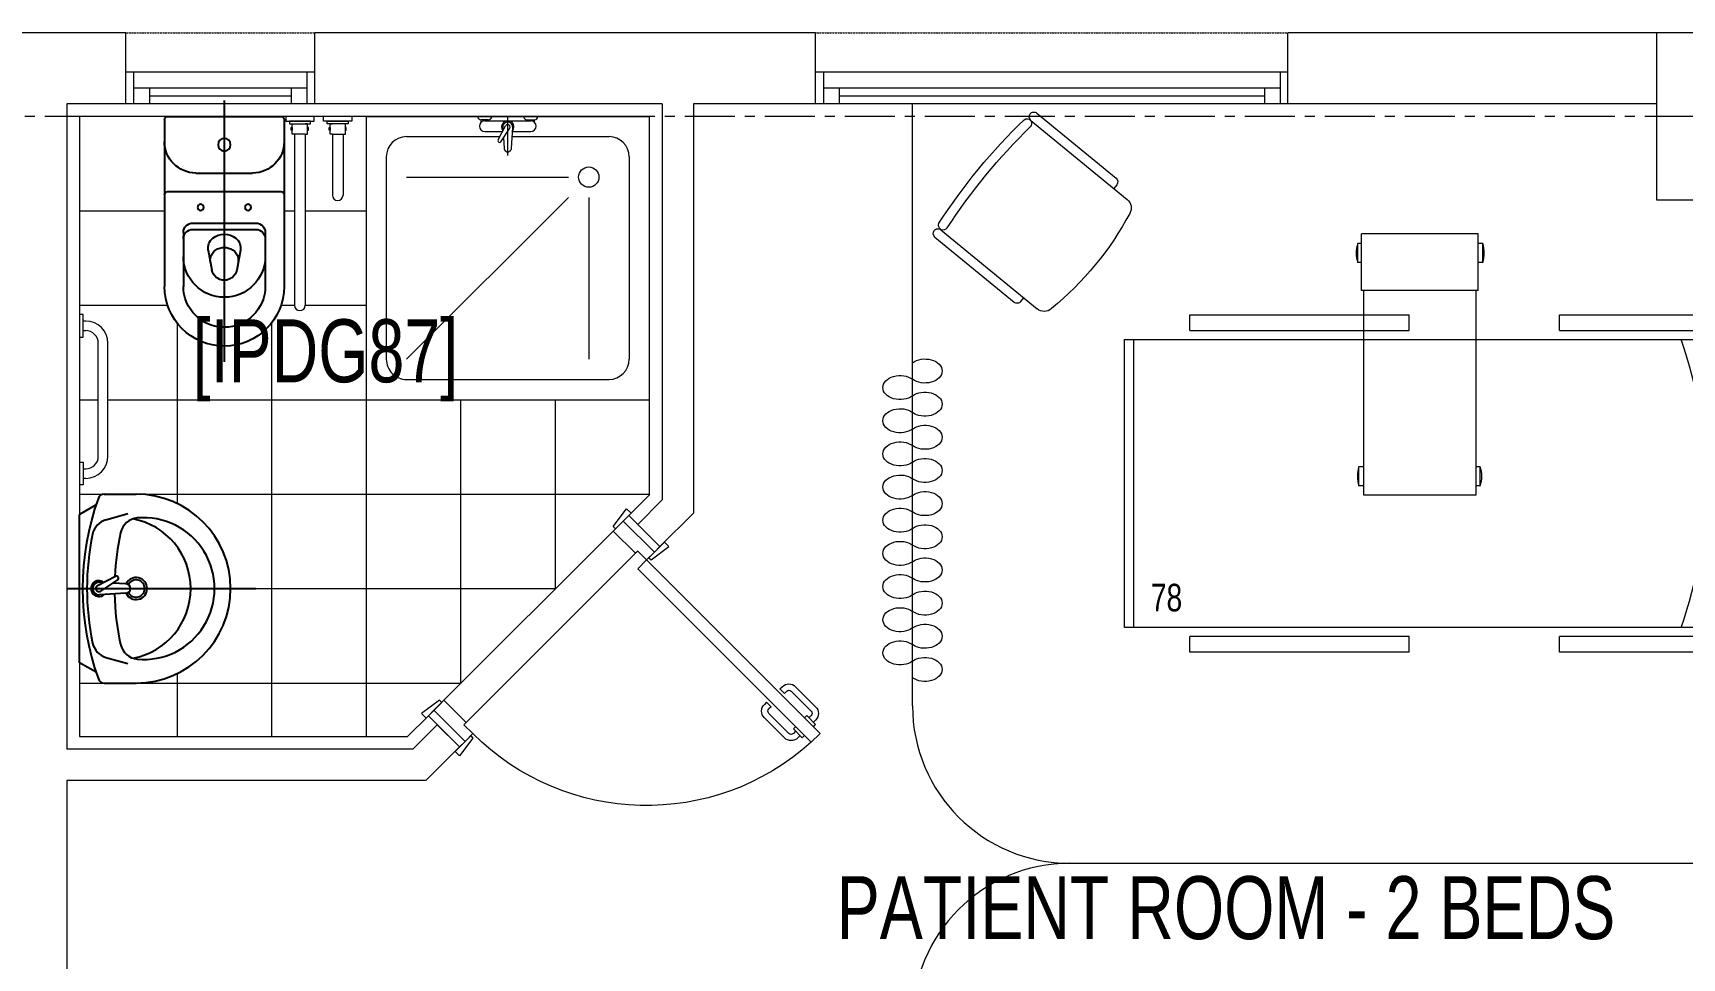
# Model space of a CAD drawing. Header units: millimetres. Extents: x 26027 to 581921, y 7230 to 233891.
# Drawn here: x 518579 to 523815, y 168472 to 171410 of the extents above; entities that cross this region are included whole.
import ezdxf

# ---------------------------------------------------------------- set-up
doc = ezdxf.new("R2010")
doc.units = ezdxf.units.MM
doc.header["$LTSCALE"] = 5
doc.linetypes.add('CENTER', pattern=[50.8, 31.75, -6.35, 6.35, -6.35])
doc.linetypes.add('HIDDEN2', pattern=[0.1875, 0.125, -0.0625])
for name, color, linetype, lineweight in [('72_EGR_BASE_TEXT', 7, 'Continuous', 5), ('Aluminum', 7, 'Continuous', 5), ('car', 250, 'Continuous', 5), ('Medical Equipment and Furniture', 163, 'Continuous', 0), ('Medical Equipment and Furniture1', 163, 'Continuous', 5), ('Proj', 7, 'HIDDEN2', 5), ('SANIT', 250, 'Continuous', 5), ('Structure', 20, 'Continuous', 5), ('Tiles', 252, 'Continuous', 5), ('Walls', 32, 'Continuous', 5)]:
    doc.layers.add(name, color=color, linetype=linetype, lineweight=lineweight)
for name, color, linetype in [('axes', 9, 'Continuous'), ('GE-ARCHITECTURAL_ELEMENTS', 8, 'Continuous'), ('GE-FURNITURE', 8, 'Continuous')]:
    doc.layers.add(name, color=color, linetype=linetype)
doc.layers.add('Wooden Joinery', color=7, linetype='Continuous', lineweight=5, true_color=0xffdcd1)
doc.styles.add('X3G_ENTITY_257CFD', font='swisscl.ttf', dxfattribs={"height": 200})
doc.styles.add('X3G_ENTITY_2587EA', font='swisscl.ttf', dxfattribs={"height": 200})

# ---------------------------------------------------------------- blocks, each defined once
blk = doc.blocks.new('Hospital Bed')
at = {"layer": 'Medical Equipment and Furniture1'}
for p, q in [((38.338, -101.6315, 0), (38.338, -101.6815, 0)), ((38.338, -101.6315, 0), (39.0347, -101.6315, 0)), ((39.0347, -101.6315, 0), (39.0347, -101.6815, 0)), ((39.5123, -101.6315, 0), (40.209, -101.6315, 0)), ((39.5123, -101.6315, 0), (39.5123, -101.6815, 0)), ((40.209, -101.6315, 0), (40.209, -101.6815, 0)), ((38.105, -102.6245, 0), (38.105, -101.7101, 0)), ((38.105, -101.7101, 0), (40.4164, -101.7101, 0)), ((38.135, -102.6245, 0), (38.135, -101.7101, 0)), ((38.338, -101.6815, 0), (39.0347, -101.6815, 0)), ((39.5123, -101.6815, 0), (40.209, -101.6815, 0)), ((40.3864, -101.7101, 0), (40.3864, -102.6245, 0)), ((40.4164, -101.7101, 0), (40.4164, -102.6245, 0)), ((38.2374, -101.7997, 0), (38.4887, -101.7997, 0)), ((38.1874, -102.485, 0), (38.1874, -101.8497, 0)), ((38.5387, -102.0476, 0), (38.5387, -101.8497, 0)), ((38.5387, -102.485, 0), (38.5387, -102.264, 0)), ((38.4887, -102.535, 0), (38.2374, -102.535, 0)), ((40.4164, -102.6245, 0), (38.105, -102.6245, 0)), ((38.338, -102.6532, 0), (38.338, -102.7032, 0)), ((39.0347, -102.6532, 0), (38.338, -102.6532, 0)), ((39.0347, -102.6532, 0), (39.0347, -102.7032, 0)), ((40.209, -102.6532, 0), (39.5123, -102.6532, 0)), ((39.5123, -102.6532, 0), (39.5123, -102.7032, 0)), ((40.209, -102.6532, 0), (40.209, -102.7032, 0)), ((39.0347, -102.7032, 0), (38.338, -102.7032, 0)), ((40.209, -102.7032, 0), (39.5123, -102.7032, 0))]:
    blk.add_line(p, q, dxfattribs=at)
at = {"layer": 'Medical Equipment and Furniture1', "elevation": 0}
for points in [[(38.6489, -102.6245), (38.6489, -102.6245), (38.6489, -102.6245), (38.6489, -102.6245), (38.6489, -102.6245), (38.6489, -102.6245), (38.6489, -102.6245), (38.6489, -102.6245), (38.6489, -102.6245), (38.6489, -102.6245), (38.6489, -102.6245), (38.6489, -102.6245), (38.6489, -102.6245), (38.6489, -102.6245), (38.6489, -102.6245), (38.6489, -102.6245), (38.6489, -102.6245), (38.6489, -102.6245), (38.6489, -102.6245), (38.6489, -102.6245), (38.6489, -102.6245), (38.6489, -102.6245), (38.6489, -102.6245), (38.6489, -102.6245), (38.6489, -102.6245), (38.6489, -102.6245), (38.6489, -102.6245), (38.6489, -102.6245), (38.6489, -102.6245), (38.6489, -102.6245), (38.6489, -102.6245), (38.6489, -102.6245), (38.6489, -102.6245), (38.6489, -102.6245), (38.6489, -102.6245), (38.6489, -102.6245), (38.6489, -102.6245), (38.6489, -102.6245), (38.6489, -102.6245), (38.6489, -102.6245), (38.6489, -102.6245), (38.6489, -102.6245), (38.6489, -102.6245), (38.6489, -102.6245), (38.6489, -102.6245), (38.6489, -102.6245), (38.6489, -102.6245), (38.6489, -102.6245), (38.6489, -102.6245), (38.6489, -102.6245), (38.6489, -102.6245), (38.6489, -102.6245), (38.6489, -102.6245), (38.6489, -102.6245), (38.6489, -102.6245), (38.6489, -102.6245), (38.6489, -102.6245), (38.6489, -102.6245), (38.6489, -102.6245), (38.6489, -102.6245), (38.6489, -102.6245), (38.6489, -102.6245), (38.6489, -102.6245), (38.6489, -102.6245), (38.6489, -102.6245), (38.6489, -102.6245), (38.6489, -102.6245), (38.6489, -102.6245), (38.6489, -102.6245), (38.6489, -102.6245), (38.6489, -102.6245), (38.6489, -102.6245), (38.6489, -102.6245), (38.6489, -102.6245), (38.6489, -102.6245), (38.6489, -102.6245), (38.6489, -102.6245), (38.6489, -102.6245), (38.6489, -102.6245), (38.6489, -102.6245), (38.6489, -102.6245), (38.6489, -102.6245), (38.6489, -102.6245), (38.6489, -102.6245), (38.6489, -102.6245), (38.6489, -102.6245), (38.6489, -102.6245), (38.6489, -102.6245), (38.6489, -102.6245), (38.6489, -102.6245), (38.6489, -102.6245), (38.6489, -102.6245), (38.6489, -102.6245), (38.6489, -102.6245), (38.6489, -102.6245), (38.6489, -102.6245), (38.6489, -102.6245), (38.6489, -102.6245), (38.6489, -102.6245), (38.6489, -102.6245), (38.6489, -102.6245), (38.6489, -102.6245), (38.6489, -102.6245), (38.6489, -102.6245), (38.6489, -102.6245), (38.6489, -102.6245), (38.6489, -102.6245), (38.6489, -102.6245), (38.6489, -102.6245), (38.6489, -102.6245), (38.6489, -102.6245), (38.6489, -102.6245), (38.6489, -102.6245), (38.6489, -102.6245), (38.6489, -102.6245), (38.6489, -102.6245), (38.6489, -102.6245), (38.6489, -102.6245), (38.6489, -102.6245), (38.6489, -102.6245), (38.6489, -102.6245), (38.6489, -102.6245), (38.6489, -102.6245), (38.6489, -102.6245), (38.6489, -102.6245), (38.6489, -102.6245), (38.6489, -102.6245), (38.6489, -102.6245), (38.6489, -102.6245), (38.6489, -102.6245), (38.6489, -102.6245), (38.6489, -102.6245), (38.6489, -102.6245), (38.6489, -102.6245), (38.6489, -102.6245), (38.6489, -102.6245), (38.6489, -102.6245), (38.6489, -102.6245), (38.6489, -102.6245), (38.6489, -102.6245), (38.6489, -102.6245), (38.6489, -102.6245), (38.6489, -102.6245), (38.6489, -102.6245), (38.6489, -102.6245), (38.6489, -102.6245), (38.6489, -102.6245), (38.6489, -102.6245), (38.6489, -102.6245), (38.6489, -102.6245), (38.6489, -102.6245), (38.6489, -102.6245), (38.6489, -102.6245), (38.6489, -102.6245), (38.6489, -102.6245), (38.6489, -102.6245), (38.6489, -102.6245), (38.6489, -102.6245), (38.6489, -102.6245), (38.6489, -102.6245), (38.6489, -102.6245), (38.6489, -102.6245), (38.6489, -102.6245), (38.6489, -102.6245), (38.6489, -102.6245), (38.6489, -102.6245), (38.6489, -102.6245), (38.6489, -102.6245), (38.6489, -102.6245), (38.6489, -102.6245), (38.6489, -102.6245), (38.6489, -102.6245), (38.6489, -102.6245), (38.6489, -102.6245), (38.6489, -102.6245), (38.6489, -102.6245), (38.6489, -102.6245), (38.6489, -102.6245), (38.6489, -102.6245), (38.6489, -102.6245), (38.6489, -102.6245), (38.6489, -102.6245), (38.6489, -102.6245), (38.6489, -102.6245), (38.6489, -102.6245), (38.6489, -102.6245), (38.6489, -102.6245), (38.6489, -102.6245), (38.6489, -102.6245), (38.6489, -102.6245), (38.6489, -102.6245), (38.6489, -102.6245), (38.6489, -102.6245), (38.6489, -102.6245), (38.6489, -102.6245), (38.6489, -102.6245), (38.6489, -102.6245), (38.6489, -102.6245), (38.6489, -102.6245), (38.6489, -102.6245), (38.6489, -102.6245), (38.6489, -102.6245), (38.6489, -102.6245), (38.6489, -102.6245), (38.6489, -102.6245), (38.6489, -102.6245), (38.6489, -102.6245), (38.6489, -102.6245), (38.6489, -102.6245), (38.6489, -102.6245), (38.6489, -102.6245), (38.6489, -102.6245), (38.6489, -102.6245), (38.6489, -102.6245), (38.6489, -102.6245), (38.6489, -102.6245), (38.6489, -102.6245), (38.6489, -102.6245), (38.6489, -102.6245)], [(38.6489, -102.6245), (38.6489, -102.6245), (38.6489, -102.6245), (38.6489, -102.6245), (38.6489, -102.6245), (38.6489, -102.6245), (38.6489, -102.6245), (38.6489, -102.6245), (38.6489, -102.6245), (38.6489, -102.6245), (38.6489, -102.6245), (38.6489, -102.6245), (38.6489, -102.6245), (38.6489, -102.6245), (38.6489, -102.6245), (38.6489, -102.6245), (38.6489, -102.6245), (38.6489, -102.6245), (38.6489, -102.6245), (38.6489, -102.6245), (38.6489, -102.6245), (38.6489, -102.6245), (38.6489, -102.6245), (38.6489, -102.6245), (38.6489, -102.6245), (38.6489, -102.6245), (38.6489, -102.6245), (38.6489, -102.6245), (38.6489, -102.6245), (38.6489, -102.6245), (38.6489, -102.6245), (38.6489, -102.6245), (38.6489, -102.6245), (38.6489, -102.6245), (38.6489, -102.6245), (38.6489, -102.6245), (38.6489, -102.6245), (38.6489, -102.6245), (38.6489, -102.6245), (38.6489, -102.6245), (38.6489, -102.6245), (38.6489, -102.6245), (38.6489, -102.6245), (38.6489, -102.6245), (38.6489, -102.6245), (38.6489, -102.6245), (38.6489, -102.6245), (38.6489, -102.6245), (38.6489, -102.6245), (38.6489, -102.6245), (38.6489, -102.6245), (38.6489, -102.6245), (38.6489, -102.6245), (38.6489, -102.6245), (38.6489, -102.6245), (38.6489, -102.6245), (38.6489, -102.6245), (38.6489, -102.6245), (38.6489, -102.6245), (38.6489, -102.6245), (38.6489, -102.6245), (38.6489, -102.6245), (38.6489, -102.6245), (38.6489, -102.6245), (38.6489, -102.6245), (38.6489, -102.6245), (38.6489, -102.6245), (38.6489, -102.6245), (38.6489, -102.6245), (38.6489, -102.6245), (38.6489, -102.6245), (38.6489, -102.6245), (38.6489, -102.6245), (38.6489, -102.6245), (38.6489, -102.6245), (38.6489, -102.6245), (38.6489, -102.6245), (38.6489, -102.6245), (38.6489, -102.6245), (38.6489, -102.6245), (38.6489, -102.6245), (38.6489, -102.6245), (38.6489, -102.6245), (38.6489, -102.6245), (38.6489, -102.6245), (38.6489, -102.6245), (38.6489, -102.6245), (38.6489, -102.6245), (38.6489, -102.6245), (38.6489, -102.6245), (38.6489, -102.6245), (38.6489, -102.6245), (38.6489, -102.6245), (38.6489, -102.6245), (38.6489, -102.6245), (38.6489, -102.6245), (38.6489, -102.6245), (38.6489, -102.6245), (38.6489, -102.6245), (38.6489, -102.6245), (38.6489, -102.6245), (38.6489, -102.6245), (38.6489, -102.6245), (38.6489, -102.6245), (38.6489, -102.6245), (38.6489, -102.6245), (38.6489, -102.6245), (38.6489, -102.6245), (38.6489, -102.6245), (38.6489, -102.6245), (38.6489, -102.6245), (38.6489, -102.6245), (38.6489, -102.6245), (38.6489, -102.6245), (38.6489, -102.6245), (38.6489, -102.6245), (38.6489, -102.6245), (38.6489, -102.6245), (38.6489, -102.6245), (38.6489, -102.6245), (38.6489, -102.6245), (38.6489, -102.6245), (38.6489, -102.6245), (38.6489, -102.6245), (38.6489, -102.6245), (38.6489, -102.6245), (38.6489, -102.6245), (38.6489, -102.6245), (38.6489, -102.6245), (38.6489, -102.6245), (38.6489, -102.6245), (38.6489, -102.6245), (38.6489, -102.6245), (38.6489, -102.6245), (38.6489, -102.6245), (38.6489, -102.6245), (38.6489, -102.6245), (38.6489, -102.6245), (38.6489, -102.6245), (38.6489, -102.6245), (38.6489, -102.6245), (38.6489, -102.6245), (38.6489, -102.6245), (38.6489, -102.6245), (38.6489, -102.6245), (38.6489, -102.6245), (38.6489, -102.6245), (38.6489, -102.6245), (38.6489, -102.6245), (38.6489, -102.6245), (38.6489, -102.6245), (38.6489, -102.6245), (38.6489, -102.6245), (38.6489, -102.6245), (38.6489, -102.6245), (38.6489, -102.6245), (38.6489, -102.6245), (38.6489, -102.6245), (38.6489, -102.6245), (38.6489, -102.6245), (38.6489, -102.6245), (38.6489, -102.6245), (38.6489, -102.6245), (38.6489, -102.6245), (38.6489, -102.6245), (38.6489, -102.6245), (38.6489, -102.6245), (38.6489, -102.6245), (38.6489, -102.6245), (38.6489, -102.6245), (38.6489, -102.6245), (38.6489, -102.6245), (38.6489, -102.6245), (38.6489, -102.6245), (38.6489, -102.6245), (38.6489, -102.6245), (38.6489, -102.6245), (38.6489, -102.6245), (38.6489, -102.6245), (38.6489, -102.6245), (38.6489, -102.6245), (38.6489, -102.6245), (38.6489, -102.6245), (38.6489, -102.6245), (38.6489, -102.6245), (38.6489, -102.6245), (38.6489, -102.6245), (38.6489, -102.6245), (38.6489, -102.6245), (38.6489, -102.6245), (38.6489, -102.6245), (38.6489, -102.6245), (38.6489, -102.6245), (38.6489, -102.6245), (38.6489, -102.6245), (38.6489, -102.6245), (38.6489, -102.6245), (38.6489, -102.6245), (38.6489, -102.6245), (38.6489, -102.6245), (38.6489, -102.6245), (38.6489, -102.6245), (38.6489, -102.6245), (38.6489, -102.6245), (38.6489, -102.6245), (38.6489, -102.6245), (38.6489, -102.6245), (38.6489, -102.6245), (38.6489, -102.6245), (38.6489, -102.6245), (38.6489, -102.6245), (38.6489, -102.6245), (38.6489, -102.6245), (38.6489, -102.6245)], [(38.6489, -102.6245), (38.6489, -102.6245), (38.6489, -102.6245), (38.6489, -102.6245), (38.6489, -102.6245), (38.6489, -102.6245), (38.6489, -102.6245), (38.6489, -102.6245), (38.6489, -102.6245), (38.6489, -102.6245), (38.6489, -102.6245), (38.6489, -102.6245), (38.6489, -102.6245), (38.6489, -102.6245), (38.6489, -102.6245), (38.6489, -102.6245), (38.6489, -102.6245), (38.6489, -102.6245), (38.6489, -102.6245), (38.6489, -102.6245), (38.6489, -102.6245), (38.6489, -102.6245), (38.6489, -102.6245), (38.6489, -102.6245), (38.6489, -102.6245), (38.6489, -102.6245), (38.6489, -102.6245), (38.6489, -102.6245), (38.6489, -102.6245), (38.6489, -102.6245), (38.6489, -102.6245), (38.6489, -102.6245), (38.6489, -102.6245), (38.6489, -102.6245), (38.6489, -102.6245), (38.6489, -102.6245), (38.6489, -102.6245), (38.6489, -102.6245), (38.6489, -102.6245), (38.6489, -102.6245), (38.6489, -102.6245), (38.6489, -102.6245), (38.6489, -102.6245), (38.6489, -102.6245), (38.6489, -102.6245), (38.6489, -102.6245), (38.6489, -102.6245), (38.6489, -102.6245), (38.6489, -102.6245), (38.6489, -102.6245), (38.6489, -102.6245), (38.6489, -102.6245), (38.6489, -102.6245), (38.6489, -102.6245), (38.6489, -102.6245), (38.6489, -102.6245), (38.6489, -102.6245), (38.6489, -102.6245), (38.6489, -102.6245), (38.6489, -102.6245), (38.6489, -102.6245), (38.6489, -102.6245), (38.6489, -102.6245), (38.6489, -102.6245), (38.6489, -102.6245), (38.6489, -102.6245), (38.6489, -102.6245), (38.6489, -102.6245), (38.6489, -102.6245), (38.6489, -102.6245), (38.6489, -102.6245), (38.6489, -102.6245), (38.6489, -102.6245), (38.6489, -102.6245), (38.6489, -102.6245), (38.6489, -102.6245), (38.6489, -102.6245), (38.6489, -102.6245), (38.6489, -102.6245), (38.6489, -102.6245), (38.6489, -102.6245), (38.6489, -102.6245), (38.6489, -102.6245), (38.6489, -102.6245), (38.6489, -102.6245), (38.6489, -102.6245), (38.6489, -102.6245), (38.6489, -102.6245), (38.6489, -102.6245), (38.6489, -102.6245), (38.6489, -102.6245), (38.6489, -102.6245), (38.6489, -102.6245), (38.6489, -102.6245), (38.6489, -102.6245), (38.6489, -102.6245), (38.6489, -102.6245), (38.6489, -102.6245), (38.6489, -102.6245), (38.6489, -102.6245), (38.6489, -102.6245), (38.6489, -102.6245), (38.6489, -102.6245), (38.6489, -102.6245), (38.6489, -102.6245), (38.6489, -102.6245), (38.6489, -102.6245), (38.6489, -102.6245), (38.6489, -102.6245), (38.6489, -102.6245), (38.6489, -102.6245), (38.6489, -102.6245), (38.6489, -102.6245), (38.6489, -102.6245), (38.6489, -102.6245), (38.6489, -102.6245), (38.6489, -102.6245), (38.6489, -102.6245), (38.6489, -102.6245), (38.6489, -102.6245), (38.6489, -102.6245), (38.6489, -102.6245), (38.6489, -102.6245), (38.6489, -102.6245), (38.6489, -102.6245), (38.6489, -102.6245), (38.6489, -102.6245), (38.6489, -102.6245), (38.6489, -102.6245), (38.6489, -102.6245), (38.6489, -102.6245), (38.6489, -102.6245), (38.6489, -102.6245), (38.6489, -102.6245), (38.6489, -102.6245), (38.6489, -102.6245), (38.6489, -102.6245), (38.6489, -102.6245), (38.6489, -102.6245), (38.6489, -102.6245), (38.6489, -102.6245), (38.6489, -102.6245), (38.6489, -102.6245), (38.6489, -102.6245), (38.6489, -102.6245), (38.6489, -102.6245), (38.6489, -102.6245), (38.6489, -102.6245), (38.6489, -102.6245), (38.6489, -102.6245), (38.6489, -102.6245), (38.6489, -102.6245), (38.6489, -102.6245), (38.6489, -102.6245), (38.6489, -102.6245), (38.6489, -102.6245), (38.6489, -102.6245), (38.6489, -102.6245), (38.6489, -102.6245), (38.6489, -102.6245), (38.6489, -102.6245), (38.6489, -102.6245), (38.6489, -102.6245), (38.6489, -102.6245), (38.6489, -102.6245), (38.6489, -102.6245), (38.6489, -102.6245), (38.6489, -102.6245), (38.6489, -102.6245), (38.6489, -102.6245), (38.6489, -102.6245), (38.6489, -102.6245), (38.6489, -102.6245), (38.6489, -102.6245), (38.6489, -102.6245), (38.6489, -102.6245), (38.6489, -102.6245), (38.6489, -102.6245), (38.6489, -102.6245), (38.6489, -102.6245), (38.6489, -102.6245), (38.6489, -102.6245), (38.6489, -102.6245), (38.6489, -102.6245), (38.6489, -102.6245), (38.6489, -102.6245), (38.6489, -102.6245), (38.6489, -102.6245), (38.6489, -102.6245), (38.6489, -102.6245), (38.6489, -102.6245), (38.6489, -102.6245), (38.6489, -102.6245), (38.6489, -102.6245), (38.6489, -102.6245), (38.6489, -102.6245), (38.6489, -102.6245), (38.6489, -102.6245), (38.6489, -102.6245), (38.6489, -102.6245), (38.6489, -102.6245), (38.6489, -102.6245), (38.6489, -102.6245), (38.6489, -102.6245), (38.6489, -102.6245), (38.6489, -102.6245), (38.6489, -102.6245), (38.6489, -102.6245), (38.6489, -102.6245), (38.6489, -102.6245), (38.6489, -102.6245), (38.6489, -102.6245), (38.6489, -102.6245), (38.6489, -102.6245), (38.6489, -102.6245), (38.6489, -102.6245), (38.6489, -102.6245), (38.6489, -102.6245), (38.6489, -102.6245), (38.6489, -102.6245), (38.6489, -102.6245), (38.6489, -102.6245), (38.6489, -102.6245), (38.6489, -102.6245), (38.6489, -102.6245), (38.6489, -102.6245), (38.6489, -102.6245), (38.6489, -102.6245), (38.6489, -102.6245), (38.6489, -102.6245), (38.6489, -102.6245), (38.6489, -102.6245), (38.6489, -102.6245), (38.6489, -102.6245), (38.6489, -102.6245), (38.6489, -102.6245), (38.6489, -102.6245), (38.6489, -102.6245), (38.6489, -102.6245), (38.6489, -102.6245), (38.6489, -102.6245), (38.6489, -102.6245), (38.6489, -102.6245), (38.6489, -102.6245), (38.6489, -102.6245), (38.6489, -102.6245), (38.6489, -102.6245), (38.6489, -102.6245), (38.6489, -102.6245), (38.6489, -102.6245), (38.6489, -102.6245), (38.6489, -102.6245), (38.6489, -102.6245), (38.6489, -102.6245), (38.6489, -102.6245), (38.6489, -102.6245), (38.6489, -102.6245), (38.6489, -102.6245), (38.6489, -102.6245), (38.6489, -102.6245), (38.6489, -102.6245), (38.6489, -102.6245), (38.6489, -102.6245), (38.6489, -102.6245), (38.6489, -102.6245), (38.6489, -102.6245), (38.6489, -102.6245), (38.6489, -102.6245), (38.6489, -102.6245), (38.6489, -102.6245), (38.6489, -102.6245), (38.6489, -102.6245), (38.6489, -102.6245), (38.6489, -102.6245), (38.6489, -102.6245), (38.6489, -102.6245), (38.6489, -102.6245)]]:
    blk.add_lwpolyline(points, close=True, dxfattribs=at)
for points in [[(38.6489, -102.6245), (38.6489, -102.6245), (38.6489, -102.6245), (38.6489, -102.6245), (38.6489, -102.6245), (38.6489, -102.6245), (38.6489, -102.6245), (38.6489, -102.6245)], [(38.6489, -102.6245), (38.6489, -102.6245), (38.6489, -102.6245), (38.6489, -102.6245), (38.6489, -102.6245), (38.6489, -102.6245), (38.6489, -102.6245), (38.6489, -102.6245), (38.6489, -102.6245), (38.6489, -102.6245), (38.6489, -102.6245), (38.6489, -102.6245), (38.6489, -102.6245), (38.6489, -102.6245), (38.6489, -102.6245), (38.6489, -102.6245), (38.6489, -102.6245), (38.6489, -102.6245), (38.6489, -102.6245), (38.6489, -102.6245), (38.6489, -102.6245), (38.6489, -102.6245), (38.6489, -102.6245), (38.6489, -102.6245), (38.6489, -102.6245), (38.6489, -102.6245), (38.6489, -102.6245), (38.6489, -102.6245), (38.6489, -102.6245), (38.6489, -102.6245), (38.6489, -102.6245), (38.6489, -102.6245), (38.6489, -102.6245), (38.6489, -102.6245), (38.6489, -102.6245), (38.6489, -102.6245), (38.6489, -102.6245), (38.6489, -102.6245), (38.6489, -102.6245), (38.6489, -102.6245), (38.6489, -102.6245), (38.6489, -102.6245), (38.6489, -102.6245), (38.6489, -102.6245), (38.6489, -102.6245), (38.6489, -102.6245), (38.6489, -102.6245), (38.6489, -102.6245), (38.6489, -102.6245), (38.6489, -102.6245), (38.6489, -102.6245), (38.6489, -102.6245), (38.6489, -102.6245), (38.6489, -102.6245), (38.6489, -102.6245), (38.6489, -102.6245), (38.6489, -102.6245), (38.6489, -102.6245), (38.6489, -102.6245), (38.6489, -102.6245), (38.6489, -102.6245), (38.6489, -102.6245), (38.6489, -102.6245), (38.6489, -102.6245), (38.6489, -102.6245), (38.6489, -102.6245), (38.6489, -102.6245), (38.6489, -102.6245), (38.6489, -102.6245), (38.6489, -102.6245), (38.6489, -102.6245), (38.6489, -102.6245), (38.6489, -102.6245), (38.6489, -102.6245), (38.6489, -102.6245), (38.6489, -102.6245), (38.6489, -102.6245), (38.6489, -102.6245), (38.6489, -102.6245), (38.6489, -102.6245), (38.6489, -102.6245), (38.6489, -102.6245), (38.6489, -102.6245), (38.6489, -102.6245), (38.6489, -102.6245), (38.6489, -102.6245), (38.6489, -102.6245), (38.6489, -102.6245), (38.6489, -102.6245), (38.6489, -102.6245), (38.6489, -102.6245), (38.6489, -102.6245), (38.6489, -102.6245), (38.6489, -102.6245), (38.6489, -102.6245), (38.6489, -102.6245), (38.6489, -102.6245), (38.6489, -102.6245), (38.6489, -102.6245), (38.6489, -102.6245), (38.6489, -102.6245), (38.6489, -102.6245), (38.6489, -102.6245), (38.6489, -102.6245), (38.6489, -102.6245), (38.6489, -102.6245), (38.6489, -102.6245), (38.6489, -102.6245), (38.6489, -102.6245), (38.6489, -102.6245), (38.6489, -102.6245)], [(38.6489, -102.6245), (38.6489, -102.6245), (38.6489, -102.6245), (38.6489, -102.6245), (38.6489, -102.6245), (38.6489, -102.6245), (38.6489, -102.6245), (38.6489, -102.6245), (38.6489, -102.6245), (38.6489, -102.6245), (38.6489, -102.6245), (38.6489, -102.6245), (38.6489, -102.6245), (38.6489, -102.6245), (38.6489, -102.6245), (38.6489, -102.6245), (38.6489, -102.6245)], [(38.6489, -102.6245), (38.6489, -102.6245), (38.6489, -102.6245), (38.6489, -102.6245), (38.6489, -102.6245), (38.6489, -102.6245), (38.6489, -102.6245)], [(38.6489, -102.6245), (38.6489, -102.6245), (38.6489, -102.6245), (38.6489, -102.6245), (38.6489, -102.6245), (38.6489, -102.6245), (38.6489, -102.6245), (38.6489, -102.6245), (38.6489, -102.6245), (38.6489, -102.6245), (38.6489, -102.6245), (38.6489, -102.6245)], [(38.6489, -102.6245), (38.6489, -102.6245), (38.6489, -102.6245), (38.6489, -102.6245), (38.6489, -102.6245), (38.6489, -102.6245), (38.6489, -102.6245), (38.6489, -102.6245), (38.6489, -102.6245), (38.6489, -102.6245), (38.6489, -102.6245), (38.6489, -102.6245), (38.6489, -102.6245), (38.6489, -102.6245), (38.6489, -102.6245), (38.6489, -102.6245), (38.6489, -102.6245), (38.6489, -102.6245), (38.6489, -102.6245), (38.6489, -102.6245), (38.6489, -102.6245), (38.6489, -102.6245), (38.6489, -102.6245), (38.6489, -102.6245), (38.6489, -102.6245), (38.6489, -102.6245), (38.6489, -102.6245), (38.6489, -102.6245), (38.6489, -102.6245), (38.6489, -102.6245), (38.6489, -102.6245), (38.6489, -102.6245), (38.6489, -102.6245), (38.6489, -102.6245), (38.6489, -102.6245), (38.6489, -102.6245), (38.6489, -102.6245), (38.6489, -102.6245), (38.6489, -102.6245), (38.6489, -102.6245), (38.6489, -102.6245), (38.6489, -102.6245), (38.6489, -102.6245), (38.6489, -102.6245), (38.6489, -102.6245), (38.6489, -102.6245), (38.6489, -102.6245), (38.6489, -102.6245), (38.6489, -102.6245), (38.6489, -102.6245), (38.6489, -102.6245), (38.6489, -102.6245), (38.6489, -102.6245), (38.6489, -102.6245), (38.6489, -102.6245), (38.6489, -102.6245), (38.6489, -102.6245), (38.6489, -102.6245), (38.6489, -102.6245), (38.6489, -102.6245), (38.6489, -102.6245), (38.6489, -102.6245), (38.6489, -102.6245), (38.6489, -102.6245), (38.6489, -102.6245), (38.6489, -102.6245), (38.6489, -102.6245), (38.6489, -102.6245), (38.6489, -102.6245), (38.6489, -102.6245), (38.6489, -102.6245), (38.6489, -102.6245), (38.6489, -102.6245), (38.6489, -102.6245), (38.6489, -102.6245), (38.6489, -102.6245), (38.6489, -102.6245), (38.6489, -102.6245), (38.6489, -102.6245), (38.6489, -102.6245), (38.6489, -102.6245), (38.6489, -102.6245), (38.6489, -102.6245), (38.6489, -102.6245), (38.6489, -102.6245), (38.6489, -102.6245), (38.6489, -102.6245), (38.6489, -102.6245), (38.6489, -102.6245)], [(38.6489, -102.6245), (38.6489, -102.6245), (38.6489, -102.6245), (38.6489, -102.6245), (38.6489, -102.6245), (38.6489, -102.6245), (38.6489, -102.6245), (38.6489, -102.6245), (38.6489, -102.6245), (38.6489, -102.6245), (38.6489, -102.6245), (38.6489, -102.6245), (38.6489, -102.6245), (38.6489, -102.6245), (38.6489, -102.6245), (38.6489, -102.6245), (38.6489, -102.6245), (38.6489, -102.6245), (38.6489, -102.6245), (38.6489, -102.6245), (38.6489, -102.6245), (38.6489, -102.6245), (38.6489, -102.6245), (38.6489, -102.6245), (38.6489, -102.6245), (38.6489, -102.6245), (38.6489, -102.6245), (38.6489, -102.6245), (38.6489, -102.6245), (38.6489, -102.6245), (38.6489, -102.6245), (38.6489, -102.6245), (38.6489, -102.6245), (38.6489, -102.6245), (38.6489, -102.6245), (38.6489, -102.6245), (38.6489, -102.6245), (38.6489, -102.6245), (38.6489, -102.6245), (38.6489, -102.6245), (38.6489, -102.6245), (38.6489, -102.6245), (38.6489, -102.6245), (38.6489, -102.6245), (38.6489, -102.6245), (38.6489, -102.6245), (38.6489, -102.6245), (38.6489, -102.6245), (38.6489, -102.6245), (38.6489, -102.6245), (38.6489, -102.6245), (38.6489, -102.6245), (38.6489, -102.6245), (38.6489, -102.6245)], [(38.6489, -102.6245), (38.6489, -102.6245), (38.6489, -102.6245), (38.6489, -102.6245), (38.6489, -102.6245), (38.6489, -102.6245), (38.6489, -102.6245), (38.6489, -102.6245), (38.6489, -102.6245), (38.6489, -102.6245)], [(38.6489, -102.6245), (38.6489, -102.6245), (38.6489, -102.6245), (38.6489, -102.6245), (38.6489, -102.6245), (38.6489, -102.6245), (38.6489, -102.6245), (38.6489, -102.6245), (38.6489, -102.6245), (38.6489, -102.6245)], [(38.6489, -102.6245), (38.6489, -102.6245), (38.6489, -102.6245), (38.6489, -102.6245), (38.6489, -102.6245), (38.6489, -102.6245), (38.6489, -102.6245), (38.6489, -102.6245), (38.6489, -102.6245), (38.6489, -102.6245), (38.6489, -102.6245), (38.6489, -102.6245), (38.6489, -102.6245), (38.6489, -102.6245), (38.6489, -102.6245)], [(38.6489, -102.6245), (38.6489, -102.6245), (38.6489, -102.6245), (38.6489, -102.6245), (38.6489, -102.6245), (38.6489, -102.6245), (38.6489, -102.6245), (38.6489, -102.6245), (38.6489, -102.6245), (38.6489, -102.6245)], [(38.6489, -102.6245), (38.6489, -102.6245), (38.6489, -102.6245), (38.6489, -102.6245), (38.6489, -102.6245), (38.6489, -102.6245), (38.6489, -102.6245)], [(38.6489, -102.6245), (38.6489, -102.6245), (38.6489, -102.6245), (38.6489, -102.6245), (38.6489, -102.6245), (38.6489, -102.6245), (38.6489, -102.6245), (38.6489, -102.6245), (38.6489, -102.6245), (38.6489, -102.6245)], [(38.6489, -102.6245), (38.6489, -102.6245), (38.6489, -102.6245), (38.6489, -102.6245), (38.6489, -102.6245), (38.6489, -102.6245), (38.6489, -102.6245), (38.6489, -102.6245), (38.6489, -102.6245), (38.6489, -102.6245), (38.6489, -102.6245), (38.6489, -102.6245), (38.6489, -102.6245), (38.6489, -102.6245), (38.6489, -102.6245), (38.6489, -102.6245), (38.6489, -102.6245), (38.6489, -102.6245)], [(38.6489, -102.6245), (38.6489, -102.6245), (38.6489, -102.6245), (38.6489, -102.6245), (38.6489, -102.6245), (38.6489, -102.6245), (38.6489, -102.6245), (38.6489, -102.6245), (38.6489, -102.6245)]]:
    blk.add_lwpolyline(points, dxfattribs=at)
at = {"layer": 'Medical Equipment and Furniture1'}
for centre, radius, start, end in [((39.9488, -102.1673, 0), 1.378, 160.6222, 199.3778), ((38.2374, -101.8497, 0), 0.05, 90, 180), ((38.4887, -101.8497, 0), 0.05, 0, 90), ((38.7578, -102.0625, 0), 0.2195, 138.2973, 182.816), ((38.4026, -102.1558, 0), 0.1, 29.3037, 330.6963), ((38.5126, -102.0878, 0), 0.0297, 220.0437, 29.1003), ((38.5126, -102.2238, 0), 0.0297, 330.8997, 139.9563), ((38.7578, -102.2491, 0), 0.2195, 177.184, 219.6878), ((38.2374, -102.485, 0), 0.05, 180, 270), ((38.4887, -102.485, 0), 0.05, 270, 0)]:
    blk.add_arc(centre, radius, start, end, dxfattribs=at)
blk = doc.blocks.new('HF13963-P')
at = {"layer": 'Medical Equipment and Furniture1'}
for p, q in [((0.18, 0.185), (0, 0.185)), ((0, 0.185), (0, -0.185)), ((0.0915, 0.1995), (0.0315, 0.1995)), ((0.0315, 0.1995), (0.0315, 0.185)), ((0.0915, 0.1995), (0.0915, 0.185)), ((0.18, 0.185), (0.18, -0.185)), ((0.83, 0.1788), (0.18, 0.1788)), ((0.8007, 0.1919), (0.7407, 0.1919)), ((0.7407, 0.1919), (0.7407, 0.1788)), ((0.8007, 0.1919), (0.8007, 0.1788)), ((0.83, -0.1788), (0.83, 0.1788)), ((0.18, -0.185), (0, -0.185)), ((0.0315, -0.185), (0.0315, -0.1971)), ((0.0915, -0.1971), (0.0315, -0.1971)), ((0.0915, -0.185), (0.0915, -0.1971)), ((0.18, -0.1788), (0.83, -0.1788)), ((0.7407, -0.1788), (0.7407, -0.1933)), ((0.8007, -0.1933), (0.7407, -0.1933)), ((0.8007, -0.1788), (0.8007, -0.1933))]:
    blk.add_line(p, q, dxfattribs=at)
for centre, start, end in [((0.0615, 0.112), 71.0754, 108.9246), ((0.7707, 0.1044), 71.0754, 108.9246), ((0.0615, -0.1096), 251.0754, 288.9246), ((0.7707, -0.1058), 251.0754, 288.9246)]:
    blk.add_arc(centre, 0.0925, start, end, dxfattribs=at)
blk = doc.blocks.new('GF21016P-P')
at = {"layer": 'Medical Equipment and Furniture1', "extrusion": (-1.24384e-09, -1.20261e-09, -1)}
for p, q in [((-0.225, -0.4495), (-0.225, -0.0538)), ((0.225, -0.4495), (0.225, -0.0538)), ((-0.255, -0.4495), (-0.255, -0.124)), ((-0.24, -0.109), (-0.225, -0.109)), ((0.24, -0.109), (0.225, -0.109)), ((0.255, -0.4495), (0.255, -0.124)), ((0.24, -0.4645), (0.24, -0.4645))]:
    blk.add_line(p, q, dxfattribs=at)
for centre, radius, start, end in [((0, -1.0036), 1.0036, 78.7568, 101.2432), ((0.19, -0.0538), 0.035, 0, 80.6557), ((-0.19, -0.0538), 0.035, 99.3443, 180), ((0.24, -0.124), 0.015, 0, 90), ((-0.24, -0.124), 0.015, 90, 180), ((0.24, -0.4495), 0.015, 270, 0), ((0.24, -0.4495), 0.015, 180, 270), ((0.2093, -0.4529), 0.015, 284.3864, 95.5209), ((0, 1.406), 1.8855, 263.5119, 276.4881), ((0, 1.4254), 1.8749, 263.6341, 276.3659), ((-0.2093, -0.4529), 0.015, 84.4791, 255.6136), ((-0.24, -0.4495), 0.015, 270, 0), ((-0.24, -0.4495), 0.015, 180, 270)]:
    blk.add_arc(centre, radius, start, end, dxfattribs=at)
blk = doc.blocks.new('CURTAIN')
for centre, start, end in [((-0.3386, 0.0395), 313.5684, 226.4316), ((-0.1881, 0.0395), 313.5684, 226.4316), ((-0.0376, 0.0395), 313.5684, 226.4316), ((0.1129, 0.0395), 313.5684, 226.4316), ((0.2633, 0.0395), 313.5684, 226.4316), ((0.4138, 0.0395), 313.5684, 226.4316), ((0.5643, 0.0395), 313.5684, 226.4316), ((0.7148, 0.0395), 313.5684, 226.4316), ((0.8653, 0.0395), 313.5684, 226.4316), ((0.0376, -0.0395), 133.5684, 46.4316), ((0.1881, -0.0395), 133.5684, 46.4316), ((0.3386, -0.0395), 133.5684, 46.4316), ((0.4891, -0.0395), 133.5684, 46.4316), ((0.6396, -0.0395), 133.5684, 46.4316), ((0.79, -0.0395), 133.5684, 46.4316), ((0.9405, -0.0395), 133.5684, 46.4316), ((-0.4138, -0.0395), 133.5684, 46.4316), ((-0.2633, -0.0395), 133.5684, 46.4316), ((-0.1129, -0.0395), 133.5684, 46.4316)]:
    blk.add_arc(centre, 0.0546, start, end)
blk = doc.blocks.new('WC manta')
at = {"layer": 'GE-FURNITURE'}
for p, q in [((-0.13, 0.18), (-0.13, -0.18)), ((-0.12, 0.19), (0.41, 0.19)), ((0.109, 0.18), (0.109, -0.18)), ((0.239, 0.13), (0.41, 0.13)), ((0.05, 0.09), (0.05, -0.09)), ((0.209, 0.1), (0.209, -0.1)), ((0.229, 0.1), (0.229, -0.1)), ((-0.18, 0), (0.65, 0)), ((0.2955, 0.051), (0.3581, 0.0393)), ((0.2955, -0.051), (0.3581, -0.0393)), ((0.239, -0.13), (0.41, -0.13)), ((-0.12, -0.19), (0.41, -0.19))]:
    blk.add_line(p, q, dxfattribs=at)
for centre, radius in [((0.159, 0.0752), 0.01), ((-0.04, 0), 0.02), ((0.159, -0.0753), 0.01)]:
    blk.add_circle(centre, radius, dxfattribs=at)
for centre, radius, start, end in [((-0.12, 0.18), 0.01, 90, 180), ((-0.05, 0.09), 0.1, 0, 90), ((0.119, 0.18), 0.01, 90, 180), ((0.41, 0), 0.19, 270, 90), ((0.239, 0.1), 0.03, 90, 180), ((0.259, 0.1), 0.03, 90, 180), ((0.3147, 0), 0.13, 270, 90), ((0.41, 0), 0.13, 270, 90), ((0.3029, 0), 0.0588, 141.525, 218.475), ((0.2882, 0.0117), 0.04, 79.4289, 141.525), ((0.3454, 0), 0.0588, 166.4176, 193.5824), ((0.3271, 0.0044), 0.04, 79.4289, 166.4176), ((0.3507, 0), 0.04, 280.5711, 79.4289), ((0.2882, -0.0117), 0.04, 218.475, 280.5711), ((0.3271, -0.0044), 0.04, 193.5824, 280.5711), ((-0.05, -0.09), 0.1, 270, 0), ((0.239, -0.1), 0.03, 180, 270), ((0.259, -0.1), 0.03, 180, 270), ((-0.12, -0.18), 0.01, 180, 270), ((0.119, -0.18), 0.01, 180, 270)]:
    blk.add_arc(centre, radius, start, end, dxfattribs=at)
blk = doc.blocks.new('lav-manta 60')
at = {"layer": 'GE-ARCHITECTURAL_ELEMENTS'}
for p, q in [((-0.2658, -0.0529), (-0.2358, 0)), ((-0.2358, 0), (0.2358, 0)), ((0, 0.04), (0, -0.56)), ((0.2658, -0.0529), (0.2358, 0)), ((-0.3, -0.0789), (-0.3, -0.18)), ((-0.2185, -0.0841), (-0.2383, -0.1537)), ((-0.015, -0.1473), (-0.0199, -0.064)), ((0.0274, -0.121), (-0.0078, -0.0673)), ((0.0389, -0.1142), (0.0087, -0.0575)), ((0.0191, -0.077), (0.0199, -0.064)), ((0.2185, -0.0841), (0.2383, -0.1537)), ((0.3, -0.0789), (0.3, -0.18)), ((0.015, -0.1473), (0.0174, -0.1057))]:
    blk.add_line(p, q, dxfattribs=at)
for centre, radius, start, end in [((0, -0.8557), 0.8457, 70.1771, 109.8229), ((-0.1608, -0.1006), 0.06, 101.8086, 164.0794), ((0, -0.8696), 0.8457, 78.1914, 101.8086), ((0, -0.0617), 0.025, 320.7474, 220.368), ((0, -0.0617), 0.02, 353.2671, 186.682), ((0, -0.0617), 0.00966, 25.4127, 215.9577), ((0.1608, -0.1006), 0.06, 15.9206, 78.1914), ((-0.28, -0.0789), 0.02, 109.8229, 180), ((0.28, -0.0789), 0.02, 0, 70.1771), ((-0.1645, -0.189), 0.06, 102.0883, 174.8142), ((0, -0.9572), 0.8457, 91.1572, 102.0883), ((0, -0.18), 0.035, 115.3106, 64.6894), ((0, -0.18), 0.0275, 117.1496, 62.8504), ((0, -0.1473), 0.015, 180, 0), ((0, -0.9572), 0.8457, 88.5486, 88.844), ((0.0332, -0.1176), 0.00666, 210.6852, 30.6852), ((0, -0.9572), 0.8457, 77.9117, 87.4274), ((0.1645, -0.189), 0.06, 5.1858, 77.9117), ((0, -0.18), 0.3, 180, 0), ((0, -0.2039), 0.2252, 174.8142, 5.1858), ((0, -0.1282), 0.2252, 190.6097, 349.3903)]:
    blk.add_arc(centre, radius, start, end, dxfattribs=at)
blk = doc.blocks.new('A$C5B88081F')
at = {"layer": 'car'}
for p, q in [((91.9, -7.1), (629.3, -544.5)), ((558.6, -615.2), (21.2, -77.8))]:
    blk.add_line(p, q, dxfattribs=at)
at = {"layer": 'Wooden Joinery'}
for p, q in [((1102.4, 41.7), (1038.7, -21.9)), ((1116.5, 27.6), (1052.9, -36.1)), ((1158.9, 41.7), (1130.6, 13.4)), ((1137.7, 20.5), (1130.6, 27.6)), ((1137.7, 6.3), (1130.6, 13.4)), ((1151.9, 34.6), (1144.8, 41.7)), ((1166, 34.6), (1158.9, 41.7)), ((1194.3, 6.3), (1201.4, -0.7)), ((1059.9, -57.3), (1052.9, -50.2)), ((1187.2, -43.2), (1123.6, -106.8)), ((1166, -21.9), (1173.1, -29)), ((1201.4, -0.7), (1173.1, -29)), ((1180.1, -21.9), (1187.2, -29)), ((1194.3, -7.8), (1201.4, -14.9)), ((1045.8, -71.4), (1038.7, -64.4)), ((1059.9, -57.3), (1045.8, -71.4)), ((1102.4, -99.7), (1088.2, -113.9)), ((1102.4, -99.7), (1109.4, -106.8)), ((1201.4, -57.3), (1137.7, -120.9)), ((1088.2, -113.9), (1095.3, -120.9))]:
    blk.add_line(p, q, dxfattribs=at)
for points in [[(88.4, 53), (-10.6, -46), (-28.3, -28.3), (70.7, 70.7), (88.4, 53)], [(88.4, 53), (113.1, 28.3), (84.9, 0), (91.9, -7.1), (21.2, -77.8), (-10.6, -46), (88.4, 53)], [(689.4, -548), (664.7, -523.3), (636.4, -551.5), (629.3, -544.5), (558.6, -615.2), (590.4, -647), (689.4, -548)], [(689.4, -548), (590.4, -647), (608.1, -664.7), (707.1, -565.7), (689.4, -548)]]:
    blk.add_lwpolyline(points, dxfattribs=at)
for points in [[(106.1, 35.4), (113.1, 42.4), (70.7, 99), (56.6, 84.9)], [(636.4, -495), (1187.2, 55.8), (1215.5, 27.6), (664.7, -523.3)], [(14.1, -70.7), (7.1, -77.8), (-49.5, -35.4), (-35.4, -21.2)], [(671.8, -530.3), (678.8, -523.3), (735.4, -565.7), (721.2, -579.8)], [(565.7, -622.3), (558.6, -629.3), (601, -685.9), (615.2, -671.8)]]:
    blk.add_lwpolyline(points, close=True, dxfattribs=at)
for centre, radius, start, end in [((664.7, -523.3), 780, 47.9395, 135), ((1123.6, 20.5), 30, 45, 135), ((1123.6, 20.5), 10, 45, 135), ((1059.9, -43.2), 30, 135, 225), ((1059.9, -43.2), 10, 135, 225), ((1180.1, -36.1), 10, 315, 45), ((1180.1, -36.1), 30, 315, 45), ((1116.5, -99.7), 30, 225, 315), ((1116.5, -99.7), 10, 225, 315)]:
    blk.add_arc(centre, radius, start, end, dxfattribs=at)
blk = doc.blocks.new('SHOWER TRAY 80x80')
at = {"layer": 'SANIT'}
for p, q in [((0, 0), (0, 0.8)), ((0.8, 0.8), (0, 0.8)), ((0.8, 0), (0.8, 0.8)), ((0.1143, 0.7429), (0.6857, 0.7429)), ((0.0571, 0.4124), (0.0571, 0.6857)), ((0.7429, 0.1143), (0.7429, 0.6857)), ((0.2286, 0.6286), (0.6857, 0.6286)), ((0.1714, 0.1143), (0.1714, 0.5714)), ((0.2286, 0.5714), (0.6857, 0.1143)), ((0.01, 0.455), (0.01, 0.475)), ((0.0163, 0.475), (0.01, 0.475)), ((0.0125, 0.455), (0.01, 0.455)), ((0.0125, 0.335), (0.0125, 0.465)), ((0.0425, 0.4133), (0.0425, 0.465)), ((0.11, 0.4), (0, 0.4)), ((0.0667, 0.3728), (0.0271, 0.3939)), ((0.0895, 0.4105), (0.0316, 0.4139)), ((0.0407, 0.3866), (0.0316, 0.3861)), ((0.0715, 0.3808), (0.0334, 0.4058)), ((0.0425, 0.335), (0.0425, 0.3857)), ((0.0571, 0.1143), (0.0571, 0.3779)), ((0.0608, 0.3878), (0.0895, 0.3895)), ((0.01, 0.345), (0.01, 0.325)), ((0.0125, 0.345), (0.01, 0.345)), ((0.0163, 0.325), (0.01, 0.325)), ((0.1143, 0.0571), (0.6857, 0.0571)), ((0, 0), (0.8, 0))]:
    blk.add_line(p, q, dxfattribs=at)
blk.add_circle((0.1714, 0.6286), 0.0286, dxfattribs=at)
for centre, radius, start, end in [((0.1143, 0.6857), 0.0571, 90, 180), ((0.6857, 0.6857), 0.0571, 360, 90), ((0, 0.475), 0.01, 0, 90), ((0.0275, 0.465), 0.015, 0, 180), ((0, 0.455), 0.01, 270, 0), ((0.03, 0.4), 0.0175, 49.632, 309.2526), ((0.03, 0.4), 0.014, 83.2671, 276.7329), ((0.03, 0.4), 0.00676, 54.0423, 244.5873), ((0.0691, 0.3768), 0.00467, 239.3148, 59.3148), ((0.0895, 0.4), 0.0105, 270, 90), ((0, 0.345), 0.01, 0, 90), ((0.0275, 0.335), 0.015, 180, 0), ((0, 0.325), 0.01, 270, 0), ((0.1143, 0.1143), 0.0571, 180, 270), ((0.6857, 0.1143), 0.0571, 270, 360)]:
    blk.add_arc(centre, radius, start, end, dxfattribs=at)

msp = doc.modelspace()

# ---------------------------------------------------------------- linework, layer by layer
at = {"layer": 'Aluminum'}
for p, q in [((519473.8, 171285.3, -2.4), (518873.8, 171285.3, -2.4)), ((518898.8, 171285.3, -2.4), (518898.8, 171185.3, -2.4)), ((519448.8, 171285.3, -2.4), (519448.8, 171185.3, -2.4)), ((522563.8, 171285.3, 0), (521063.8, 171285.3, 0)), ((521088.8, 171285.3, 0), (521088.8, 171185.3, 0)), ((522538.8, 171285.3, 0), (522538.8, 171185.3, 0)), ((519448.8, 171235.3, -2.4), (518898.8, 171235.3, -2.4)), ((518948.8, 171235.3, -2.4), (518948.8, 171185.3, -2.4)), ((518948.8, 171210.3, -2.4), (519398.8, 171210.3, -2.4)), ((519398.8, 171235.3, -2.4), (519398.8, 171185.3, -2.4)), ((522538.8, 171235.3, 0), (521088.8, 171235.3, 0)), ((521138.8, 171235.3, 0), (521138.8, 171185.3, 0)), ((521138.8, 171210.3, 0), (522488.8, 171210.3, 0)), ((522488.8, 171235.3, 0), (522488.8, 171185.3, 0)), ((519473.8, 171185.3, -2.4), (518873.8, 171185.3, -2.4)), ((522563.8, 171185.3, 0), (521063.8, 171185.3, 0))]:
    msp.add_line(p, q, dxfattribs=at)
at = {"layer": 'axes', "linetype": 'CENTER', "lineweight": 0}
msp.add_line((544175.8, 171145.3, 2.4), (461285.2, 171145.3, 2.4), dxfattribs=at)
at = {"layer": 'Medical Equipment and Furniture'}
for p, q in [((521371.7, 169272.8, 0), (521371.7, 171185.3, 0)), ((521871.7, 168772.8, 0), (524371.7, 168772.8, 0))]:
    msp.add_line(p, q, dxfattribs=at)
for centre, start, end in [((521871.7, 169272.8, 0), 180, 270), ((521871.7, 168272.8, 0), 90, 180)]:
    msp.add_arc(centre, 500, start, end, dxfattribs=at)
at = {"layer": 'Proj'}
for p, q in [((518873.8, 171410.3, 0), (519473.8, 171410.3, 0)), ((521063.8, 171410.3, 0), (522563.8, 171410.3, 0))]:
    msp.add_line(p, q, dxfattribs=at)
at = {"layer": 'SANIT'}
for p, q in [((519381.7, 171145.3, 0), (519381.7, 171130.3, 0)), ((519381.7, 171130.3, 0), (519471.7, 171130.3, 0)), ((519460.1, 171130.3, 0), (519393.4, 171130.3, 0)), ((519393.4, 171130.3, 0), (519393.4, 171121.1, 0)), ((519393.4, 171121.1, 0), (519460.1, 171121.1, 0)), ((519399.4, 171110.1, 0), (519402.4, 171110.1, 0)), ((519399.4, 171101.3, 0), (519399.4, 171110.1, 0)), ((519402.4, 171121.1, 0), (519409.7, 171121.1, 0)), ((519402.4, 171088.3, 0), (519402.4, 171121.1, 0)), ((519402.4, 171110.1, 0), (519402.4, 171101.3, 0)), ((519451.1, 171121.1, 0), (519443.7, 171121.1, 0)), ((519451.1, 171088.3, 0), (519451.1, 171121.1, 0)), ((519454.1, 171110.1, 0), (519451.1, 171110.1, 0)), ((519451.1, 171110.1, 0), (519451.1, 171101.3, 0)), ((519454.1, 171101.3, 0), (519454.1, 171110.1, 0)), ((519460.1, 171121.1, 0), (519460.1, 171130.3, 0)), ((519471.7, 171130.3, 0), (519471.7, 171145.3, 0)), ((519501.7, 171130.3, 0), (519501.7, 171145.3, 0)), ((519591.7, 171130.3, 0), (519501.7, 171130.3, 0)), ((519513.4, 171130.3, 0), (519580.1, 171130.3, 0)), ((519513.4, 171121.1, 0), (519513.4, 171130.3, 0)), ((519580.1, 171121.1, 0), (519513.4, 171121.1, 0)), ((519519.4, 171110.1, 0), (519522.4, 171110.1, 0)), ((519519.4, 171101.3, 0), (519519.4, 171110.1, 0)), ((519522.4, 171121.1, 0), (519529.7, 171121.1, 0)), ((519522.4, 171088.3, 0), (519522.4, 171121.1, 0)), ((519522.4, 171110.1, 0), (519522.4, 171101.3, 0)), ((519571.1, 171121.1, 0), (519563.7, 171121.1, 0)), ((519571.1, 171088.3, 0), (519571.1, 171121.1, 0)), ((519574.1, 171110.1, 0), (519571.1, 171110.1, 0)), ((519571.1, 171110.1, 0), (519571.1, 171101.3, 0)), ((519574.1, 171101.3, 0), (519574.1, 171110.1, 0)), ((519580.1, 171130.3, 0), (519580.1, 171121.1, 0)), ((519591.7, 171145.3, 0), (519591.7, 171130.3, 0)), ((519402.4, 171101.3, 0), (519399.4, 171101.3, 0)), ((519409.7, 171088.3, 0), (519402.4, 171088.3, 0)), ((519443.7, 171088.3, 0), (519409.7, 171088.3, 0)), ((519409.7, 171088.3, 0), (519409.7, 170545.3, 0)), ((519443.7, 171088.3, 0), (519451.1, 171088.3, 0)), ((519443.7, 171088.3, 0), (519443.7, 170545.3, 0)), ((519451.1, 171101.3, 0), (519454.1, 171101.3, 0)), ((519522.4, 171101.3, 0), (519519.4, 171101.3, 0)), ((519529.7, 171088.3, 0), (519522.4, 171088.3, 0)), ((519529.7, 171088.3, 0), (519563.7, 171088.3, 0)), ((519529.7, 171088.3, 0), (519529.7, 170895.3, 0)), ((519563.7, 171088.3, 0), (519571.1, 171088.3, 0)), ((519563.7, 171088.3, 0), (519563.7, 170895.3, 0)), ((519571.1, 171101.3, 0), (519574.1, 171101.3, 0)), ((518738.4, 170515.9, 0), (518726.7, 170515.9, 0)), ((518738.4, 170443.9, 0), (518738.4, 170515.9, 0)), ((518746.7, 170495.2, 0), (518738.4, 170495.2, 0)), ((518726.7, 170443.9, 0), (518738.4, 170443.9, 0)), ((518738.4, 170464.6, 0), (518746.7, 170464.6, 0)), ((518786.7, 170065.4, 0), (518786.7, 170424.9, 0)), ((518817.3, 170065.2, 0), (518817.3, 170425, 0)), ((518726.7, 170046.6, 0), (518738.4, 170046.6, 0)), ((518738.4, 170046.6, 0), (518738.4, 169974.6, 0)), ((518738.4, 170025.9, 0), (518746.7, 170025.9, 0)), ((518738.4, 169974.6, 0), (518726.7, 169974.6, 0)), ((518746.7, 169995.3, 0), (518738.4, 169995.3, 0))]:
    msp.add_line(p, q, dxfattribs=at)
for centre, radius, start, end in [((519546.7, 170895.3, 0), 17, 180.0001, 0.0001), ((519426.7, 170545.3, 0), 17, 179.9999, 359.9999), ((518746.7, 170424.6, 0), 70.6, 359.9995, 89.9995), ((518746.7, 170424.6, 0), 40, 359.9995, 89.9995), ((518746.7, 170065.9, 0), 40, 270.0005, 0.0005), ((518746.7, 170065.9, 0), 70.6, 270.0005, 0.0005)]:
    msp.add_arc(centre, radius, start, end, dxfattribs=at)
at = {"layer": 'Structure', "elevation": 0}
msp.add_lwpolyline([(523733.8, 170880.3), (524263.8, 170880.3), (524263.8, 171410.3), (523733.8, 171410.3)], close=True, dxfattribs=at)
at = {"layer": 'Tiles'}
for p, q in [((518726.7, 170845.3, 0), (518996.7, 170845.3, 0)), ((519376.7, 170845.3, 0), (519409.7, 170845.3, 0)), ((519443.7, 170845.3, 0), (519636.7, 170845.3, 0)), ((518726.7, 170545.3, 0), (519006.4, 170545.3, 0)), ((519367, 170545.3, 0), (519409.7, 170545.3, 0)), ((519443.7, 170545.3, 0), (519636.7, 170545.3, 0)), ((519036.7, 170488.6, 0), (519036.7, 169915.6, 0)), ((519336.7, 170488.6, 0), (519336.7, 169175.3, 0)), ((518726.7, 170245.3, 0), (518786.7, 170245.3, 0)), ((518817.3, 170245.3, 0), (519636.7, 170245.3, 0)), ((519636.7, 170245.3, 0), (519636.7, 169175.3, 0)), ((519936.7, 170245.3, 0), (519936.7, 169343.3, 0)), ((520236.7, 170245.3, 0), (520236.7, 169643.3, 0)), ((518726.7, 169945.3, 0), (518805.7, 169945.3, 0)), ((518906.7, 169945.3, 0), (520536.7, 169945.3, 0)), ((519206.7, 169645.3, 0), (520238.7, 169645.3, 0)), ((518726.7, 169345.3, 0), (518805.7, 169345.3, 0)), ((518906.7, 169345.3, 0), (519938.7, 169345.3, 0)), ((519036.7, 169374.9, 0), (519036.7, 169175.3, 0))]:
    msp.add_line(p, q, dxfattribs=at)
at = {"layer": 'Tiles', "elevation": 0}
msp.add_lwpolyline([(520470.9, 169877.5), (520536.7, 169943.3), (520536.7, 171145.3), (518726.7, 171145.3), (518726.7, 169175.3), (519768.7, 169175.3), (519834.5, 169241.1)], dxfattribs=at)
at = {"layer": 'Walls'}
for p, q in [((518873.8, 171410.3, 0), (518323.8, 171410.3, 0)), ((518873.8, 171185.3, 0), (518873.8, 171410.3, 0)), ((521063.8, 171410.3, 0), (519473.8, 171410.3, 0)), ((519473.8, 171185.3, 0), (519473.8, 171410.3, 0)), ((521063.8, 171185.3, 0), (521063.8, 171410.3, 0)), ((523733.8, 171410.3, 0), (522563.8, 171410.3, 0)), ((522563.8, 171185.3, 0), (522563.8, 171410.3, 0)), ((518686.7, 171185.3, 0), (518686.7, 169135.3, 0)), ((518873.8, 171185.3, 0), (518686.7, 171185.3, 0)), ((520576.7, 171185.3, 0), (519473.8, 171185.3, 0)), ((520576.7, 171185.3, 0), (520576.7, 169926.7, 0)), ((520676.7, 171185.3, 0), (520676.7, 169885.3, 0)), ((521063.8, 171185.3, 0), (520676.7, 171185.3, 0)), ((523733.8, 171185.3, 0), (522563.8, 171185.3, 0)), ((520499.2, 169849.2, 0), (520576.7, 169926.7, 0)), ((520569.9, 169778.5, 0), (520499.2, 169849.2, 0)), ((520569.9, 169778.5, 0), (520676.7, 169885.3, 0)), ((519785.3, 169135.3, 0), (519862.8, 169212.8, 0)), ((519933.5, 169142.1, 0), (519862.8, 169212.8, 0)), ((519785.3, 169135.3, 0), (518686.7, 169135.3, 0)), ((519826.7, 169035.3, 0), (519933.5, 169142.1, 0)), ((518686.7, 169035.3, 0), (518686.7, 167547.4, 0)), ((519826.7, 169035.3, 0), (518686.7, 169035.3, 0))]:
    msp.add_line(p, q, dxfattribs=at)

# ---------------------------------------------------------------- block references
at = {"layer": 'Medical Equipment and Furniture', "xscale": 1000, "yscale": 1000, "zscale": 1000}
for name, p, rotation in [('GF21016P-P', (521952.1, 170673.5, 2.4), 230.6006612551376), ('HF13963-P', (522982.6, 170772.6, 0), 270.0000011920892), ('Hospital Bed', (562461.1, 67811.7, 0), 180)]:
    msp.add_blockref(name, p, dxfattribs=dict(at, rotation=rotation))
at = {"layer": 'Medical Equipment and Furniture', "extrusion": (-1.26698e-09, -6.38299e-11, -1), "xscale": 699.9999999767327, "yscale": 1000, "zscale": 1000, "rotation": 269.985929888151}
msp.add_blockref('CURTAIN', (-521371.7, 170046.8, 0), dxfattribs=at)
at = {"layer": 'SANIT'}
for name, p, xscale, yscale, zscale, rotation in [('WC manta', (519186.7, 171015.3, 0), -999.9999999999995, 999.9999999999995, 999.9999999999995, 90), ('SHOWER TRAY 80x80', (519636.7, 171145.3, 0), 1125.00003893818, 1125.00003893818, 1125.00003893818, 270), ('lav-manta 60', (518726.7, 169645.3, 0), 1000.000000000223, 1000.000000000223, 1000.000000000223, 90.00000000000001)]:
    msp.add_blockref(name, p, dxfattribs=dict(at, xscale=xscale, yscale=yscale, zscale=zscale, rotation=rotation))
at = {"layer": 'Wooden Joinery', "xscale": -1, "rotation": 180}
msp.add_blockref('A$C5B88081F', (519862.8, 169212.8, 0), dxfattribs=at)

# ---------------------------------------------------------------- texts
at = {"layer": '72_EGR_BASE_TEXT', "char_height": 200, "attachment_point": 2, "style": 'X3G_ENTITY_2587EA'}
for s, insert in [('[IPDG87]', (519507.8, 170500.6, 0)), ('PATIENT ROOM - 2 BEDS', (522366.9, 168731.7, 0))]:
    msp.add_mtext(s, dxfattribs=dict(at, insert=insert))
at = {"layer": 'Medical Equipment and Furniture', "insert": (522178.2, 169571.7, 0), "char_height": 87.47, "attachment_point": 8, "style": 'X3G_ENTITY_257CFD'}
msp.add_mtext('78', dxfattribs=at)

doc.saveas('drawing.dxf')
